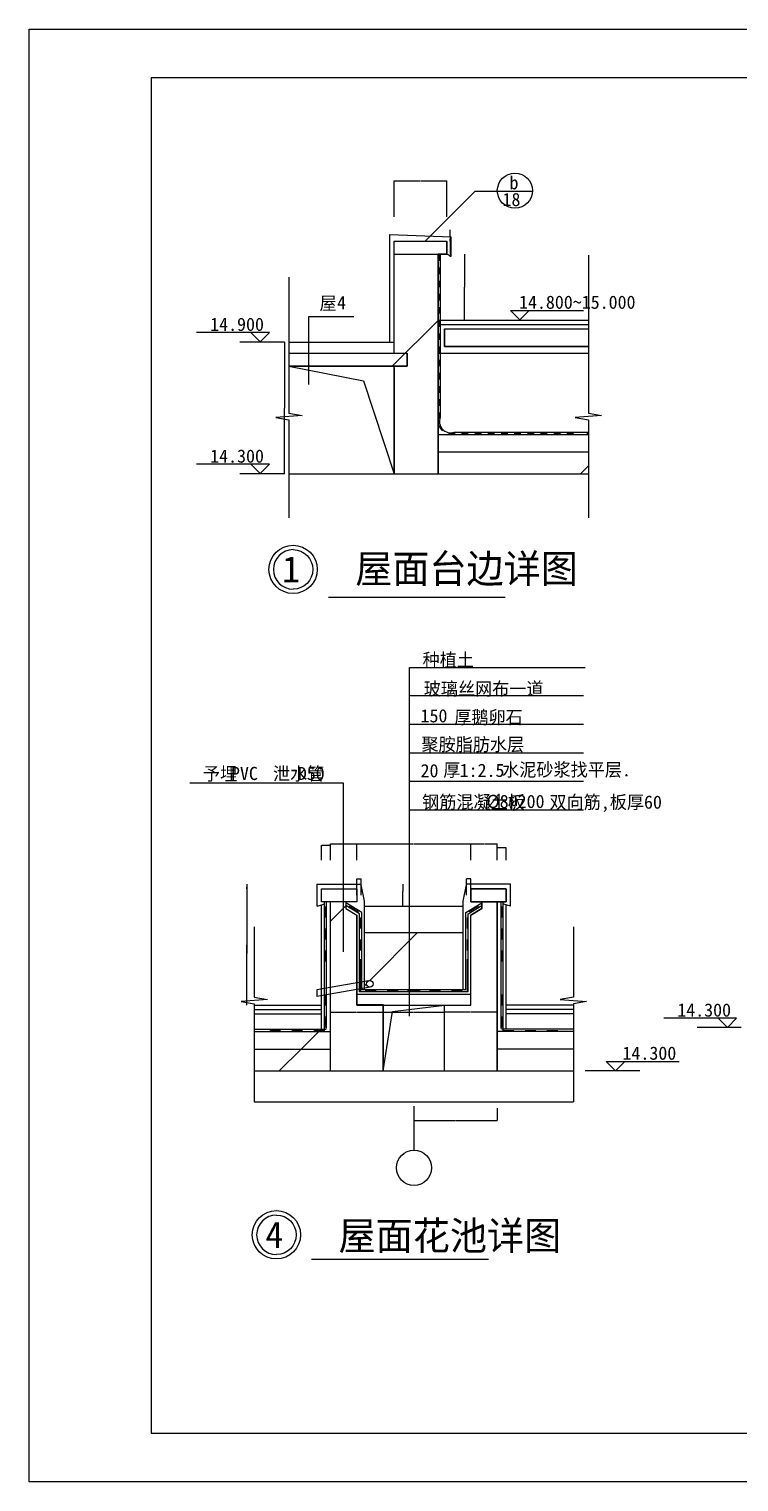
# Model space of a CAD drawing. Header units: metres. Extents: x -266160 to -256804, y -177 to 6438.
# Drawn here: x -266160 to -262926, y -177 to 6438 of the extents above; entities that cross this region are included whole.
import ezdxf

# ---------------------------------------------------------------- set-up
doc = ezdxf.new("R2010")
doc.units = ezdxf.units.M
for name, color, linetype in [('1', 1, 'Continuous'), ('DIM', 3, 'Continuous'), ('MC', 4, 'Continuous'), ('PUB_TITLE', 4, 'Continuous'), ('PUB_WINDW', 7, 'Continuous'), ('SURFACE', 6, 'Continuous'), ('WALL', 7, 'Continuous')]:
    doc.layers.add(name, color=color, linetype=linetype)
doc.dimstyles.get("Standard").update_dxf_attribs({"dimtxt": 2.5, "dimasz": 2.5, "dimexe": 1.25, "dimexo": 0.625, "dimtad": 1, "dimcen": 2.5, "dimazin": 3, "dimtfac": 1, "dimtmove": 0, "dimatfit": 3})
pattern_1 = [(45, (0, 0), (-673.5192, 673.5192), [])]

# ---------------------------------------------------------------- blocks, each defined once
blk = doc.blocks.new('BG1')
at = {"layer": 'DIM', "linetype": 'CONTINUOUS'}
for p, q in [((-212.13, 212.13), (1450, 212.13)), ((0, 0), (-212.13, 212.13)), ((0, 0), (212.13, 212.13))]:
    blk.add_line(p, q, dxfattribs=at)
blk = doc.blocks.new('*D1')
for p, q in [((-264827.01, 2653.88), (-264827.01, 2721.46)), ((-264826.76, 2721.46), (-264808.01, 2721.46)), ((-264806.01, 2721.46), (-264787.26, 2721.46)), ((-264787.01, 2653.88), (-264787.01, 2721.46))]:
    blk.add_line(p, q)
at = {"layer": 'Defpoints'}
for p in [(-264827.01, 2721.46), (-264827.01, 2653.88), (-264787.01, 2653.88)]:
    blk.add_point(p, dxfattribs=at)
at = {"layer": 'DIM', "insert": (-264807.01, 2721.46), "char_height": 1, "attachment_point": 5}
blk.add_mtext('40', dxfattribs=at)
blk = doc.blocks.new('*D2')
for p, q in [((-264787.01, 2653.88), (-264787.01, 2728.88)), ((-264786.76, 2728.88), (-264728.51, 2728.88)), ((-264725.51, 2728.88), (-264667.26, 2728.88)), ((-264667.01, 2653.88), (-264667.01, 2728.88))]:
    blk.add_line(p, q)
at = {"layer": 'Defpoints'}
for p in [(-264787.01, 2728.88), (-264787.01, 2653.88), (-264667.01, 2653.88)]:
    blk.add_point(p, dxfattribs=at)
at = {"layer": 'DIM', "insert": (-264727.01, 2728.88), "char_height": 1, "attachment_point": 5}
blk.add_mtext('120', dxfattribs=at)
blk = doc.blocks.new('*D3')
for p, q in [((-264667.01, 2493.88), (-264667.01, 2568.88)), ((-264666.76, 2568.88), (-264658.01, 2568.88)), ((-264656.01, 2568.88), (-264647.26, 2568.88)), ((-264647.01, 2493.88), (-264647.01, 2568.88))]:
    blk.add_line(p, q)
at = {"layer": 'Defpoints'}
for p in [(-264667.01, 2568.88), (-264667.01, 2493.88), (-264647.01, 2493.88)]:
    blk.add_point(p, dxfattribs=at)
at = {"layer": 'DIM', "insert": (-264657.01, 2568.88), "char_height": 1, "attachment_point": 5}
blk.add_mtext('20', dxfattribs=at)
blk = doc.blocks.new('*D4')
for p, q in [((-264667.01, 2653.88), (-264667.01, 2728.88)), ((-264666.76, 2728.88), (-264408.51, 2728.88)), ((-264405.51, 2728.88), (-264147.26, 2728.88)), ((-264147.01, 2653.88), (-264147.01, 2728.88))]:
    blk.add_line(p, q)
at = {"layer": 'Defpoints'}
for p in [(-264667.01, 2728.88), (-264667.01, 2653.88), (-264147.01, 2653.88)]:
    blk.add_point(p, dxfattribs=at)
at = {"layer": 'DIM', "insert": (-264407.01, 2728.88), "char_height": 1, "attachment_point": 5}
blk.add_mtext('520', dxfattribs=at)
blk = doc.blocks.new('*D5')
for p, q in [((-264147.01, 2653.88), (-264147.01, 2728.88)), ((-264146.76, 2728.88), (-264088.51, 2728.88)), ((-264085.51, 2728.88), (-264027.26, 2728.88)), ((-264027.01, 2653.88), (-264027.01, 2728.88))]:
    blk.add_line(p, q)
at = {"layer": 'Defpoints'}
for p in [(-264147.01, 2728.88), (-264147.01, 2653.88), (-264027.01, 2653.88)]:
    blk.add_point(p, dxfattribs=at)
at = {"layer": 'DIM', "insert": (-264087.01, 2728.88), "char_height": 1, "attachment_point": 5}
blk.add_mtext('120', dxfattribs=at)
blk = doc.blocks.new('*D6')
for p, q in [((-264008.01, 2710.54), (-264027.26, 2710.54)), ((-264027.01, 2653.88), (-264027.01, 2710.54)), ((-263986.76, 2710.54), (-264006.01, 2710.54)), ((-263987.01, 2653.88), (-263987.01, 2710.54))]:
    blk.add_line(p, q)
at = {"layer": 'Defpoints'}
for p in [(-264027.01, 2653.88), (-263987.01, 2710.54), (-263987.01, 2653.88)]:
    blk.add_point(p, dxfattribs=at)
at = {"layer": 'DIM', "insert": (-264007.01, 2710.54), "char_height": 1, "attachment_point": 5}
blk.add_mtext('40', dxfattribs=at)
blk = doc.blocks.new('*D7')
for p, q in [((-264158.01, 2568.88), (-264167.26, 2568.88)), ((-264167.01, 2493.88), (-264167.01, 2568.88)), ((-264146.76, 2568.88), (-264156.01, 2568.88)), ((-264147.01, 2493.88), (-264147.01, 2568.88))]:
    blk.add_line(p, q)
at = {"layer": 'Defpoints'}
for p in [(-264147.01, 2568.88), (-264167.01, 2493.88), (-264147.01, 2493.88)]:
    blk.add_point(p, dxfattribs=at)
at = {"layer": 'DIM', "insert": (-264157.01, 2568.88), "char_height": 1, "attachment_point": 5}
blk.add_mtext('20', dxfattribs=at)
blk = doc.blocks.new('*D9')
for p, q in [((-264407.01, 1523.88), (-264407.01, 1468.88)), ((-264027.01, 1523.88), (-264027.01, 1468.88)), ((-264406.76, 1468.88), (-264218.51, 1468.88)), ((-264215.51, 1468.88), (-264027.26, 1468.88))]:
    blk.add_line(p, q)
at = {"layer": 'Defpoints'}
for p in [(-264407.01, 1523.88), (-264027.01, 1523.88), (-264407.01, 1468.88)]:
    blk.add_point(p, dxfattribs=at)
at = {"layer": 'DIM', "insert": (-264217.01, 1468.88), "char_height": 1, "attachment_point": 5}
blk.add_mtext('380', dxfattribs=at)
blk = doc.blocks.new('*D10')
for p, q in [((-265167.01, 2543.88), (-265167.01, 2268.88)), ((-265167.26, 2268.88), (-265167.51, 2268.88)), ((-265167.01, 1993.88), (-265167.01, 2268.88)), ((-265167.01, 2268.88), (-265167.01, 2268.88)), ((-265166.76, 2268.88), (-265166.51, 2268.88))]:
    blk.add_line(p, q)
at = {"layer": 'Defpoints'}
for p in [(-265167.01, 2543.88), (-265167.01, 2268.88), (-265167.01, 1993.88)]:
    blk.add_point(p, dxfattribs=at)
at = {"layer": 'DIM', "insert": (-265167.01, 2270.005), "char_height": 1, "attachment_point": 5}
blk.add_mtext('0', dxfattribs=at)
blk = doc.blocks.new('*D11')
for p, q in [((-265167.01, 2463.88), (-265167.01, 2228.88)), ((-265167.26, 2228.88), (-265167.51, 2228.88)), ((-265167.01, 1993.88), (-265167.01, 2228.88)), ((-265167.01, 2228.88), (-265167.01, 2228.88)), ((-265166.76, 2228.88), (-265166.51, 2228.88))]:
    blk.add_line(p, q)
at = {"layer": 'Defpoints'}
for p in [(-265167.01, 2463.88), (-265167.01, 2228.88), (-265167.01, 1993.88)]:
    blk.add_point(p, dxfattribs=at)
at = {"layer": 'DIM', "insert": (-265167.01, 2230.005), "char_height": 1, "attachment_point": 5}
blk.add_mtext('0', dxfattribs=at)
blk = doc.blocks.new('*D12')
for p, q in [((-264787.01, 1796.01), (-264787.01, 1961.01)), ((-264786.76, 1961.01), (-264668.51, 1961.01)), ((-264665.51, 1961.01), (-264547.26, 1961.01)), ((-264547.01, 1796.01), (-264547.01, 1961.01))]:
    blk.add_line(p, q)
at = {"layer": 'Defpoints'}
for p in [(-264787.01, 1961.01), (-264787.01, 1796.01), (-264547.01, 1796.01)]:
    blk.add_point(p, dxfattribs=at)
at = {"layer": 'DIM', "insert": (-264667.01, 1961.01), "char_height": 1, "attachment_point": 5}
blk.add_mtext('240', dxfattribs=at)
blk = doc.blocks.new('*D13')
for p, q in [((-264148.51, 1961.01), (-264267.26, 1961.01)), ((-264267.01, 1796.01), (-264267.01, 1961.01)), ((-264026.76, 1961.01), (-264145.51, 1961.01)), ((-264027.01, 1796.01), (-264027.01, 1961.01))]:
    blk.add_line(p, q)
at = {"layer": 'Defpoints'}
for p in [(-264027.01, 1961.01), (-264267.01, 1796.01), (-264027.01, 1796.01)]:
    blk.add_point(p, dxfattribs=at)
at = {"layer": 'DIM', "insert": (-264147.01, 1961.01), "char_height": 1, "attachment_point": 5}
blk.add_mtext('240', dxfattribs=at)
blk = doc.blocks.new('*D14')
for p, q in [((-264547.01, 1796.01), (-264547.01, 1961.01)), ((-264546.76, 1961.01), (-264408.51, 1961.01)), ((-264405.51, 1961.01), (-264267.26, 1961.01)), ((-264267.01, 1796.01), (-264267.01, 1961.01))]:
    blk.add_line(p, q)
at = {"layer": 'Defpoints'}
for p in [(-264547.01, 1961.01), (-264547.01, 1796.01), (-264267.01, 1796.01)]:
    blk.add_point(p, dxfattribs=at)
at = {"layer": 'DIM', "insert": (-264407.01, 1961.01), "char_height": 1, "attachment_point": 5}
blk.add_mtext('280', dxfattribs=at)
blk = doc.blocks.new('*D15')
for p, q in [((-265167.01, 2523.88), (-265167.01, 2393.88)), ((-265167.01, 2463.88), (-265167.01, 2393.88)), ((-265167.26, 2393.88), (-265167.51, 2393.88)), ((-265167.01, 2393.88), (-265167.01, 2393.88)), ((-265166.76, 2393.88), (-265166.51, 2393.88))]:
    blk.add_line(p, q)
at = {"layer": 'Defpoints'}
for p in [(-265167.01, 2523.88), (-265167.01, 2463.88), (-265167.01, 2393.88)]:
    blk.add_point(p, dxfattribs=at)
at = {"layer": 'DIM', "insert": (-265167.01, 2395.005), "char_height": 1, "attachment_point": 5}
blk.add_mtext('0', dxfattribs=at)
blk = doc.blocks.new('*D16')
for p, q in [((-265167.26, 2531.63), (-265167.51, 2531.63)), ((-265167.01, 2543.88), (-265167.01, 2531.63)), ((-265167.01, 2523.88), (-265167.01, 2531.63)), ((-265167.01, 2531.63), (-265167.01, 2531.63)), ((-265166.76, 2531.63), (-265166.51, 2531.63))]:
    blk.add_line(p, q)
at = {"layer": 'Defpoints'}
for p in [(-265167.01, 2543.88), (-265167.01, 2531.63), (-265167.01, 2523.88)]:
    blk.add_point(p, dxfattribs=at)
at = {"layer": 'DIM', "insert": (-265167.01, 2532.755), "char_height": 1, "attachment_point": 5}
blk.add_mtext('0', dxfattribs=at)
blk = doc.blocks.new('*D17')
for p, q in [((-264457.01, 2543.88), (-264457.01, 2510.86)), ((-264457.26, 2510.86), (-264457.51, 2510.86)), ((-264457.01, 2443.88), (-264457.01, 2510.86)), ((-264457.01, 2510.86), (-264457.01, 2510.86)), ((-264456.76, 2510.86), (-264456.51, 2510.86))]:
    blk.add_line(p, q)
at = {"layer": 'Defpoints'}
for p in [(-264457.01, 2543.88), (-264457.01, 2510.86), (-264457.01, 2443.88)]:
    blk.add_point(p, dxfattribs=at)
at = {"layer": 'DIM', "insert": (-264457.01, 2511.985), "char_height": 1, "attachment_point": 5}
blk.add_mtext('0', dxfattribs=at)
blk = doc.blocks.new('*D22')
for p, q in [((-264996.65, 5012.58), (-264996.65, 4712.58)), ((-264996.9, 4712.58), (-264997.15, 4712.58)), ((-264996.65, 4412.58), (-264996.65, 4712.58)), ((-264996.65, 4712.58), (-264996.65, 4712.58)), ((-264996.4, 4712.58), (-264996.15, 4712.58))]:
    blk.add_line(p, q)
at = {"layer": 'Defpoints'}
for p in [(-264996.65, 5012.58), (-264996.65, 4712.58), (-264996.65, 4412.58)]:
    blk.add_point(p, dxfattribs=at)
at = {"layer": 'DIM', "insert": (-264996.65, 4713.705), "char_height": 1, "attachment_point": 5}
blk.add_mtext('0', dxfattribs=at)
blk = doc.blocks.new('*D23')
for p, q in [((-264241.65, 5472.38), (-264241.65, 5401.45)), ((-264241.9, 5401.45), (-264242.15, 5401.45)), ((-264241.65, 5412.38), (-264241.65, 5401.45)), ((-264241.65, 5401.45), (-264241.65, 5401.45)), ((-264241.4, 5401.45), (-264241.15, 5401.45))]:
    blk.add_line(p, q)
at = {"layer": 'Defpoints'}
for p in [(-264241.65, 5472.38), (-264241.65, 5412.38), (-264241.65, 5401.45)]:
    blk.add_point(p, dxfattribs=at)
at = {"layer": 'DIM', "insert": (-264241.65, 5402.575), "char_height": 1, "attachment_point": 5}
blk.add_mtext('0', dxfattribs=at)
blk = doc.blocks.new('*D24')
for p, q in [((-264241.65, 5492.38), (-264241.65, 5482.41)), ((-264241.9, 5482.41), (-264242.15, 5482.41)), ((-264241.65, 5472.38), (-264241.65, 5482.41)), ((-264241.65, 5482.41), (-264241.65, 5482.41)), ((-264241.4, 5482.41), (-264241.15, 5482.41))]:
    blk.add_line(p, q)
at = {"layer": 'Defpoints'}
for p in [(-264241.65, 5492.38), (-264241.65, 5482.41), (-264241.65, 5472.38)]:
    blk.add_point(p, dxfattribs=at)
at = {"layer": 'DIM', "insert": (-264241.65, 5483.535), "char_height": 1, "attachment_point": 5}
blk.add_mtext('0', dxfattribs=at)
blk = doc.blocks.new('*D25')
for p, q in [((-264176.65, 5412.58), (-264176.65, 5262.58)), ((-264176.9, 5262.58), (-264177.15, 5262.58)), ((-264176.65, 5112.58), (-264176.65, 5262.58)), ((-264176.65, 5262.58), (-264176.65, 5262.58)), ((-264176.4, 5262.58), (-264176.15, 5262.58))]:
    blk.add_line(p, q)
at = {"layer": 'Defpoints'}
for p in [(-264176.65, 5412.58), (-264176.65, 5262.58), (-264176.65, 5112.58)]:
    blk.add_point(p, dxfattribs=at)
at = {"layer": 'DIM', "insert": (-264176.65, 5263.705), "char_height": 1, "attachment_point": 5}
blk.add_mtext('0', dxfattribs=at)
blk = doc.blocks.new('*D26')
for p, q in [((-264496.65, 5582.58), (-264496.65, 5747.58)), ((-264496.4, 5747.58), (-264378.15, 5747.58)), ((-264375.15, 5747.58), (-264256.9, 5747.58)), ((-264256.65, 5582.58), (-264256.65, 5747.58))]:
    blk.add_line(p, q)
at = {"layer": 'Defpoints'}
for p in [(-264496.65, 5747.58), (-264496.65, 5582.58), (-264256.65, 5582.58)]:
    blk.add_point(p, dxfattribs=at)
at = {"layer": 'DIM', "insert": (-264376.65, 5747.58), "char_height": 1, "attachment_point": 5}
blk.add_mtext('240', dxfattribs=at)
blk = doc.blocks.new('*D27')
for p, q in [((-264241.9, 5523.44), (-264242.15, 5523.44)), ((-264241.65, 5492.38), (-264241.65, 5523.44)), ((-264241.65, 5507.38), (-264241.65, 5523.44)), ((-264241.65, 5523.44), (-264241.65, 5523.44)), ((-264241.4, 5523.44), (-264241.15, 5523.44))]:
    blk.add_line(p, q)
at = {"layer": 'Defpoints'}
for p in [(-264241.65, 5523.44), (-264241.65, 5507.38), (-264241.65, 5492.38)]:
    blk.add_point(p, dxfattribs=at)
at = {"layer": 'DIM', "insert": (-264241.65, 5524.565), "char_height": 1, "attachment_point": 5}
blk.add_mtext('0', dxfattribs=at)

msp = doc.modelspace()

# ---------------------------------------------------------------- hatches: boundary and pattern name
at = {"layer": 'MC'}
h = msp.add_hatch(dxfattribs=at)
h.set_pattern_fill('ANSI31', scale=500)
h.paths.add_polyline_path([(-264296.65, 5412.58), (-264496.65, 5412.58), (-264496.65, 4962.58), (-264436.65, 4962.58), (-264436.65, 4902.58), (-264496.65, 4902.58), (-264496.65, 4412.58), (-264296.65, 4412.58)])
h.paths.add_polyline_path([(-264886.03, 4962.58), (-264886.03, 4902.58), (-264436.65, 4902.58), (-264436.65, 4962.58)])
h.paths.add_polyline_path([(-264496.65, 5472.58), (-264496.65, 5412.58), (-264256.65, 5412.58), (-264256.65, 5472.58)])
h.paths.add_polyline_path([(-264976.13, 4902.58), (-264886.03, 4902.58), (-264886.03, 4962.58), (-264976.13, 4962.58)])
h = msp.add_hatch(dxfattribs=at)
h.set_pattern_fill('AR-CONC', scale=20)
h.paths.add_polyline_path([(-264496.65, 5412.58), (-264256.65, 5412.58), (-264256.65, 5472.58), (-264496.65, 5472.58)])
h = msp.add_hatch(dxfattribs=at)
h.set_pattern_fill('AR-CONC', scale=10)
h.paths.add_polyline_path([(-264266.65, 5072.58), (-264266.65, 4992.58), (-263611.65, 4992.58), (-263611.65, 5072.58)])
h = msp.add_hatch(dxfattribs=at)
h.set_pattern_fill('AR-SAND', scale=20)
h.paths.add_polyline_path([(-264976.13, 5012.58), (-264976.13, 4962.58), (-264886.03, 4962.58), (-264886.03, 5012.58)])
h.paths.add_polyline_path([(-264496.65, 4962.58), (-264496.65, 5012.58), (-264886.03, 5012.58), (-264886.03, 4962.58)])
h = msp.add_hatch(dxfattribs=at)
h.set_pattern_fill('AN32C', scale=300)
h.set_pattern_definition(pattern_1)
h.paths.add_polyline_path([(-264286.65, 4962.58), (-264286.65, 4670.01, 0.64), (-264223.13, 4602.58), (-263611.65, 4602.58), (-263611.65, 4658.83), (-263671.65, 4668.83), (-263551.65, 4678.83), (-263611.65, 4688.83), (-263611.65, 4962.58)])
h.paths.add_polyline_path([(-263611.65, 4412.58), (-263611.65, 4512.58), (-264296.65, 4512.58), (-264296.65, 4412.58)])
h = msp.add_hatch(dxfattribs=at)
h.set_pattern_fill('ANSI37', scale=300)
h.paths.add_polyline_path([(-264296.65, 4592.58), (-264296.65, 4512.58), (-263611.65, 4512.58), (-263611.65, 4592.58)])
h = msp.add_hatch(dxfattribs=at)
h.set_pattern_fill('ANSI31', scale=500)
h.paths.add_polyline_path([(-264976.13, 4412.58), (-264976.13, 4212.58), (-263611.65, 4212.58), (-263611.65, 4412.58)])
h = msp.add_hatch(dxfattribs=at)
h.set_pattern_fill('AR-CONC', scale=50)
h.paths.add_polyline_path([(-263611.65, 4212.58), (-263611.65, 4412.58), (-264976.13, 4412.58), (-264976.13, 4212.58)])
h = msp.add_hatch(dxfattribs=at)
h.set_pattern_fill('ANSI31', scale=200)
h.paths.add_polyline_path([(-264667.01, 2523.88), (-264728.06, 2523.88), (-264728.06, 2463.88), (-264667.01, 2463.88)])
h.paths.add_polyline_path([(-263987.01, 2523.88), (-264147.01, 2523.88), (-264147.01, 2463.88), (-263987.01, 2463.88)])
h.paths.add_polyline_path([(-264728.06, 2523.88), (-264827.01, 2523.88), (-264827.01, 2463.88), (-264728.06, 2463.88)])
h = msp.add_hatch(dxfattribs=at)
h.set_pattern_fill('AR-SAND', scale=15)
h.paths.add_polyline_path([(-265133.92, 1973.88), (-265133.92, 1953.88), (-264827.01, 1953.88), (-264827.01, 1973.88)])
h = msp.add_hatch(dxfattribs=at)
h.set_pattern_fill('AR-CONC', scale=10)
h.paths.add_polyline_path([(-265133.92, 1953.88), (-265133.92, 1883.88), (-264827.01, 1883.88), (-264827.01, 1953.88)])
h = msp.add_hatch(dxfattribs=at)
h.set_pattern_fill('AR-SAND', scale=15)
h.paths.add_polyline_path([(-263987.01, 1973.88), (-263987.01, 1953.88), (-263680.11, 1953.88), (-263680.11, 1973.88)])
h = msp.add_hatch(dxfattribs=at)
h.set_pattern_fill('AR-CONC', scale=10)
h.paths.add_polyline_path([(-263987.01, 1953.88), (-263987.01, 1883.88), (-263680.11, 1883.88), (-263680.11, 1953.88)])
h = msp.add_hatch(dxfattribs=at)
h.set_pattern_fill('ANSI37', scale=300)
h.paths.add_polyline_path([(-264787.01, 1873.88), (-264807.01, 1873.88), (-265133.92, 1873.88), (-265133.92, 1793.88), (-264787.01, 1793.88)])
h.paths.add_polyline_path([(-264017.01, 1873.88), (-264027.01, 1873.88), (-264027.01, 1793.88), (-263680.11, 1793.88), (-263680.11, 1873.88)])
h = msp.add_hatch(dxfattribs=at)
h.set_pattern_fill('AN32C', scale=300)
h.set_pattern_definition(pattern_1)
h.paths.add_polyline_path([(-265133.92, 1793.88), (-265133.92, 1693.88), (-264787.01, 1693.88), (-264787.01, 1793.88)])
h.paths.add_polyline_path([(-264027.01, 1793.88), (-264027.01, 1693.88), (-263680.11, 1693.88), (-263680.11, 1793.88)])
h = msp.add_hatch(dxfattribs=at)
h.set_pattern_fill('ANSI31', scale=500)
h.paths.add_polyline_path([(-263680.11, 1553.88), (-263680.11, 1693.88), (-265133.92, 1693.88), (-265133.92, 1553.88)])
h = msp.add_hatch(dxfattribs=at)
h.set_pattern_fill('AR-CONC', scale=30)
h.paths.add_polyline_path([(-263680.11, 1553.88), (-263680.11, 1693.88), (-265133.92, 1693.88), (-265133.92, 1553.88)])
at = {"layer": 'PUB_WINDW'}
h = msp.add_hatch(dxfattribs=at)
h.set_pattern_fill('ANSI31', scale=500)
h.paths.add_polyline_path([(-264547.01, 1993.78), (-264667.01, 1993.78), (-264667.01, 2217.12), (-264787.01, 2195.77), (-264787.01, 1693.88), (-264547.01, 1693.88)])
h.paths.add_polyline_path([(-264027.01, 2463.88), (-264097.01, 2463.88), (-264097.01, 2433.88), (-264147.01, 2403.88), (-264147.01, 1993.78), (-264267.01, 1993.78), (-264267.01, 1693.88), (-264027.01, 1693.88)])
h.paths.add_polyline_path([(-264667.01, 2403.88), (-264717.01, 2433.88), (-264717.01, 2463.88), (-264728.06, 2463.88), (-264728.06, 2237.02), (-264667.01, 2247.89)])
h.paths.add_polyline_path([(-264728.06, 2463.88), (-264787.01, 2463.88), (-264787.01, 2226.53), (-264728.06, 2237.02)])
h = msp.add_hatch(dxfattribs=at)
h.set_pattern_fill('AN32C', scale=200)
h.set_pattern_definition([(45, (0, 0), (-449.0128, 449.0128), [])])
h.paths.add_polyline_path([(-264182.34, 2323.88), (-264427.01, 2323.88), (-264427.01, 2063.78), (-264182.34, 2063.78)])
h.paths.add_polyline_path([(-264631.68, 2063.78), (-264427.01, 2063.78), (-264427.01, 2323.88), (-264631.68, 2323.88)])
h.paths.add_polyline_path([(-264592.17, 2091.2, -1), (-264622.17, 2091.2, -1)])

# ---------------------------------------------------------------- linework, layer by layer
for points in [[(-264956.95, 4067.83, 1), (-264956.95, 3887.83, 1)], [(-264956.95, 4067.83, -1), (-264956.95, 3887.83, -1)], [(-265033.05, 1037.97, 1), (-265033.05, 857.97, 1)], [(-265033.05, 1037.97, -1), (-265033.05, 857.97, -1)]]:
    msp.add_lwpolyline(points, format="xyb")
for centre in [(-264956.95, 3977.83), (-265033.05, 947.97)]:
    msp.add_circle(centre, 110)
at = {"layer": 'DIM'}
for points in [[(-263611.65, 5408.83), (-263611.65, 4688.83), (-263551.65, 4678.83), (-263671.65, 4668.83), (-263611.65, 4658.83), (-263611.65, 4212.58)], [(-264976.13, 5308.83), (-264976.13, 4688.83), (-264916.13, 4678.83), (-265036.13, 4668.83), (-264976.13, 4658.83), (-264976.13, 4212.58)], [(-264796.48, 3851.87), (-263990.95, 3851.87)], [(-265133.92, 2350.42), (-265133.92, 2030.13), (-265073.92, 2020.13), (-265193.92, 2010.13), (-265133.92, 2000.13), (-265133.92, 1553.88)], [(-263680.11, 2350.42), (-263680.11, 2030.13), (-263740.11, 2020.13), (-263620.11, 2010.13), (-263680.11, 2000.13), (-263680.11, 1553.88)], [(-264872.58, 837.39), (-264067.06, 837.39)]]:
    msp.add_lwpolyline(points, dxfattribs=at)
for centre in [(-263946.65, 5702.58), (-264405.96, 1253)]:
    msp.add_circle(centre, 80, dxfattribs=at)
at = {"layer": 'MC'}
for p, q in [((-264516.65, 5012.58), (-264516.65, 5502.58)), ((-264516.65, 5502.58), (-264236.65, 5492.58)), ((-264236.65, 5402.58), (-264236.65, 5492.58)), ((-264236.65, 5402.58), (-264256.65, 5412.58)), ((-264296.65, 5112.58), (-263611.65, 5112.58)), ((-264296.65, 5092.58), (-263611.65, 5092.58)), ((-264996.65, 5012.58), (-265199.63, 5012.58)), ((-264976.13, 5012.58), (-264496.65, 5012.58)), ((-264296.65, 4962.58), (-263611.65, 4962.58)), ((-264296.65, 4592.58), (-263611.65, 4592.58)), ((-264296.65, 4512.58), (-263611.65, 4512.58)), ((-264996.65, 4412.58), (-265199.63, 4412.58)), ((-263634.22, 3401.54), (-264427.01, 3401.54)), ((-263634.22, 3271.54), (-264427.01, 3271.54)), ((-263634.22, 3141.54), (-264427.01, 3141.54)), ((-263634.22, 3141.54), (-264427.01, 3141.54)), ((-263634.22, 3011.54), (-264427.01, 3011.54)), ((-263634.22, 2881.54), (-264427.01, 2881.54)), ((-264847.01, 2443.88), (-264847.01, 2543.88)), ((-264847.01, 2543.88), (-264647.01, 2543.88)), ((-264631.68, 2466.81), (-264647.01, 2542.07)), ((-264182.34, 2466.81), (-264167.01, 2542.07)), ((-263967.01, 2543.88), (-264167.01, 2543.88)), ((-263967.01, 2443.88), (-263967.01, 2543.88)), ((-264847.01, 2443.88), (-264817.01, 2453.88)), ((-264827.01, 1883.88), (-264827.01, 2450.55)), ((-264814.63, 1877.78), (-264814.63, 2463.88)), ((-264804.63, 1887.78), (-264804.63, 2463.88)), ((-264644.63, 2415.53), (-264717.01, 2459.63)), ((-264654.63, 2409.91), (-264717.01, 2447.92)), ((-264631.68, 2063.78), (-264631.68, 2466.81)), ((-264182.34, 2063.78), (-264182.34, 2466.81)), ((-264169.39, 2415.53), (-264097.01, 2459.63)), ((-264159.39, 2409.91), (-264097.01, 2447.92)), ((-264009.39, 1887.78), (-264009.39, 2463.88)), ((-263999.39, 1877.78), (-263999.39, 2463.88)), ((-263967.01, 2443.88), (-263997.01, 2453.88)), ((-263987.01, 1883.88), (-263987.01, 2450.55)), ((-264654.63, 2053.78), (-264654.63, 2409.91)), ((-264644.63, 2063.78), (-264644.63, 2415.53)), ((-264631.68, 2443.88), (-264182.34, 2443.88)), ((-264169.39, 2063.78), (-264169.39, 2415.53)), ((-264159.39, 2053.78), (-264159.39, 2409.91)), ((-264631.68, 2323.88), (-264182.34, 2323.88)), ((-264613.1, 2105.16), (-264848.75, 2063.23)), ((-264606.14, 2075.64), (-264848.75, 2032.47)), ((-264848.75, 2063.23), (-264848.75, 2032.47)), ((-264159.39, 2053.78), (-264654.63, 2053.78)), ((-264169.39, 2063.78), (-264644.63, 2063.78)), ((-265133.92, 1993.88), (-264827.01, 1993.88)), ((-263680.11, 1993.88), (-263987.01, 1993.88)), ((-265133.92, 1973.88), (-264827.01, 1973.88)), ((-265133.92, 1953.88), (-264827.01, 1953.88)), ((-263680.11, 1973.88), (-263987.01, 1973.88)), ((-263680.11, 1953.88), (-263987.01, 1953.88)), ((-265133.92, 1883.88), (-264807.01, 1883.88)), ((-265133.92, 1873.88), (-264797.01, 1873.88)), ((-264807.01, 1873.88), (-264787.01, 1873.88)), ((-264007.01, 1873.88), (-264027.01, 1873.88)), ((-263680.11, 1873.88), (-264017.01, 1873.88)), ((-263680.11, 1883.88), (-264007.01, 1883.88)), ((-262915.4, 1891.55), (-263116.87, 1891.55)), ((-263377.69, 1695.19), (-263625.75, 1695.19)), ((-264407.01, 1533.88), (-264407.01, 1333.88))]:
    msp.add_line(p, q, dxfattribs=at)
for points in [[(-264355.25, 5472.58), (-264127.07, 5700.45), (-263866.68, 5700.45)], [(-264886.03, 4819.87), (-264886.03, 5129.15), (-264679.56, 5129.15)], [(-264976.13, 4902.58), (-264636.85, 4836.89), (-264496.65, 4412.58)], [(-264427.01, 1943.88), (-264427.01, 3531.54), (-263627.01, 3531.54)], [(-264728.06, 2237.02), (-264728.06, 3003.88), (-265428.06, 3003.88)], [(-264809.63, 2442.27), (-264809.63, 2392.65)], [(-264701.42, 2444.28), (-264659.05, 2418.46)], [(-264649.63, 2392.27), (-264649.63, 2342.65)], [(-264164.39, 2392.27), (-264164.39, 2342.65)], [(-264112.6, 2444.28), (-264154.97, 2418.46)], [(-264004.39, 2442.27), (-264004.39, 2392.65)], [(-264809.63, 2342.27), (-264809.63, 2292.65)], [(-264004.39, 2342.27), (-264004.39, 2292.65)], [(-264649.63, 2292.27), (-264649.63, 2242.65)], [(-264164.39, 2292.27), (-264164.39, 2242.65)], [(-264809.63, 2242.27), (-264809.63, 2192.65)], [(-264649.63, 2203.47), (-264649.63, 2053.85)], [(-264164.39, 2203.47), (-264164.39, 2053.85)], [(-264004.39, 2242.27), (-264004.39, 2192.65)], [(-264578.73, 2058.77), (-264628.35, 2058.77)], [(-264478.73, 2058.77), (-264528.35, 2058.77)], [(-264435.29, 2058.77), (-264385.67, 2058.77)], [(-264378.73, 2058.77), (-264428.35, 2058.77)], [(-264335.29, 2058.77), (-264285.67, 2058.77)], [(-264235.29, 2058.77), (-264185.67, 2058.77)], [(-264809.63, 2042.27), (-264809.63, 1992.65)], [(-264004.39, 2042.27), (-264004.39, 1992.65)], [(-264809.63, 1942.27), (-264809.63, 1892.65)], [(-264004.39, 1942.27), (-264004.39, 1892.65)], [(-265013.65, 1878.87), (-265063.28, 1878.87)], [(-264913.65, 1878.87), (-264963.28, 1878.87)], [(-264813.65, 1878.87), (-264863.28, 1878.87)], [(-264000.37, 1878.87), (-263950.75, 1878.87)], [(-263900.37, 1878.87), (-263850.75, 1878.87)], [(-263800.37, 1878.87), (-263750.75, 1878.87)]]:
    msp.add_lwpolyline(points, dxfattribs=at)
msp.add_circle((-264607.17, 2091.2), 15, dxfattribs=at)
at = {"layer": 'PUB_TITLE'}
for points in [[(-266159.89, -177.38), (-266159.89, 6438.29), (-256804.39, 6438.29), (-256804.39, -177.38)], [(-265603.02, 45.37), (-257027.14, 45.37), (-257027.14, 6215.54), (-265603.02, 6215.54)]]:
    msp.add_lwpolyline(points, close=True, dxfattribs=at)
at = {"layer": 'PUB_WINDW'}
for p, q in [((-264503.84, 1964.15), (-264267.01, 1993.78)), ((-264547.01, 1693.88), (-264503.84, 1964.15))]:
    msp.add_line(p, q, dxfattribs=at)
for points in [[(-264496.65, 4962.58), (-264496.65, 5472.58), (-264256.65, 5472.58), (-264256.65, 5412.58), (-264296.65, 5412.58), (-264296.65, 4412.58)], [(-264496.65, 5412.58), (-264296.65, 5412.58)], [(-264266.65, 5072.58), (-263611.65, 5072.58)], [(-264266.65, 5072.58), (-264266.65, 4992.58), (-263611.65, 4992.58)], [(-264976.13, 4962.58), (-264436.65, 4962.58), (-264436.65, 4902.58), (-264976.13, 4902.58)], [(-264496.65, 4897.74), (-264496.65, 4412.58)], [(-264976.13, 4412.58), (-263611.65, 4412.58)], [(-264787.97, 2463.88), (-264787.97, 1693.88)], [(-264717.01, 2459.63), (-264717.01, 2433.88), (-264667.01, 2403.88), (-264667.01, 1996.01), (-264547.01, 1996.01), (-264547.01, 1693.88)], [(-264267.01, 1693.88), (-264267.01, 1993.78), (-264147.01, 1993.78), (-264147.01, 2403.88), (-264097.01, 2433.88), (-264097.01, 2463.88)], [(-264027.01, 2463.86), (-264027.01, 1693.88)], [(-265133.92, 1693.88), (-263680.11, 1693.88)]]:
    msp.add_lwpolyline(points, dxfattribs=at)
for points in [[(-264827.01, 2523.88), (-264667.01, 2523.88), (-264667.01, 2463.88), (-264827.01, 2463.88)], [(-264147.01, 2523.88), (-263987.01, 2522.37), (-263987.01, 2463.88), (-264147.01, 2463.88)]]:
    msp.add_lwpolyline(points, close=True, dxfattribs=at)
at = {"layer": 'SURFACE'}
for points in [[(-264291.65, 5412.58), (-264291.65, 5382.58)], [(-264291.65, 5352.58), (-264291.65, 5322.58)], [(-264291.65, 5292.58), (-264291.65, 5262.58)], [(-264291.65, 5232.58), (-264291.65, 5202.58)], [(-264291.65, 5172.58), (-264291.65, 5142.58)], [(-264291.65, 5112.58), (-264291.65, 5082.58)], [(-264291.65, 5052.58), (-264291.65, 5022.58)], [(-264291.65, 4992.58), (-264291.65, 4962.58)], [(-264291.65, 4932.58), (-264291.65, 4902.58)], [(-264291.65, 4872.58), (-264291.65, 4842.58)], [(-264291.65, 4812.58), (-264291.65, 4782.58)], [(-264291.65, 4752.58), (-264291.65, 4722.58)], [(-264189.39, 4597.58), (-264159.39, 4597.58)], [(-264129.39, 4597.58), (-264099.39, 4597.58)], [(-264069.39, 4597.58), (-264039.39, 4597.58)], [(-264009.39, 4597.58), (-263979.39, 4597.58)], [(-263949.39, 4597.58), (-263919.39, 4597.58)], [(-263889.39, 4597.58), (-263859.39, 4597.58)], [(-263829.39, 4597.58), (-263799.39, 4597.58)], [(-263769.39, 4597.58), (-263739.39, 4597.58)], [(-263709.39, 4597.58), (-263679.39, 4597.58)], [(-263619.39, 4597.58), (-263611.65, 4597.58)]]:
    msp.add_lwpolyline(points, dxfattribs=at)
for points in [[(-264286.65, 5412.58), (-264286.65, 4670.01, 0.64), (-264223.13, 4602.58), (-263611.65, 4602.58)], [(-264291.65, 4692.58), (-264291.65, 4670.94, 0.04), (-264294, 4662.93, 0.04)], [(-264292.33, 4633.33, 0.13), (-264275.82, 4608.71, 0.13)], [(-264249.08, 4595.93, 0.12), (-264222.35, 4597.58), (-264219.39, 4597.58)]]:
    msp.add_lwpolyline(points, format="xyb", dxfattribs=at)
at = {"layer": 'WALL'}
for p, q in [((-264496.65, 4962.58), (-264496.65, 5472.58)), ((-264496.65, 5472.58), (-264256.65, 5472.58)), ((-264256.65, 5412.58), (-264256.65, 5472.58)), ((-264496.65, 5412.58), (-264256.65, 5412.58)), ((-264296.65, 4412.58), (-264296.65, 5412.58)), ((-264976.13, 4962.58), (-264436.65, 4962.58)), ((-264436.65, 4902.58), (-264436.65, 4962.58)), ((-264976.13, 4902.58), (-264436.65, 4902.58)), ((-264496.65, 4412.58), (-264496.65, 4902.58)), ((-264976.13, 4412.58), (-263611.65, 4412.58)), ((-264787.01, 1693.88), (-264787.01, 2463.88)), ((-264027.01, 1693.88), (-264027.01, 2463.88)), ((-264667.01, 1993.78), (-264667.01, 2403.88)), ((-264147.01, 1993.78), (-264147.01, 2403.88)), ((-264667.01, 2043.78), (-264147.01, 2043.78)), ((-264667.01, 1993.78), (-264147.01, 1993.78)), ((-264547.01, 1693.88), (-264547.01, 1993.78)), ((-264267.01, 1693.88), (-264267.01, 1993.78)), ((-265133.92, 1793.88), (-264787.01, 1793.88)), ((-263680.11, 1793.88), (-264027.01, 1793.88)), ((-265133.92, 1693.88), (-263680.11, 1693.88)), ((-265133.92, 1553.88), (-263680.11, 1553.88))]:
    msp.add_line(p, q, dxfattribs=at)
for points in [[(-263611.65, 4992.58), (-264266.65, 4992.58), (-264266.65, 5072.58), (-263611.65, 5072.58)], [(-264717.01, 2463.88), (-264717.01, 2433.88), (-264667.01, 2403.88)], [(-264097.01, 2463.88), (-264097.01, 2433.88), (-264147.01, 2403.88)]]:
    msp.add_lwpolyline(points, dxfattribs=at)
for points in [[(-264827.01, 2523.88), (-264667.01, 2523.88), (-264667.01, 2463.88), (-264827.01, 2463.88)], [(-263987.01, 2523.88), (-264147.01, 2523.88), (-264147.01, 2463.88), (-263987.01, 2463.88)]]:
    msp.add_lwpolyline(points, close=True, dxfattribs=at)

# ---------------------------------------------------------------- block references
at = {"layer": 'DIM', "yscale": 0.2, "zscale": 0.2}
for p, xscale in [((-263924.35, 5114.58), 0.2), ((-265106.63, 5013.86), -0.2), ((-265106.63, 4413.86), -0.2), ((-262978.81, 1891.55), -0.2), ((-263487.69, 1695.19), 0.2)]:
    msp.add_blockref('BG1', p, dxfattribs=dict(at, xscale=xscale))

# ---------------------------------------------------------------- texts
for s, p in [('1', (-265007.06, 3918.27)), ('4', (-265083.17, 888.4))]:
    msp.add_text(s, height=120).set_placement(p)
at = {"layer": '1'}
for s, p in [('屋面台边详图', (-264673.77, 3916.42)), ('屋面花池详图', (-264749.87, 878.82))]:
    msp.add_text(s, height=130, dxfattribs=at).set_placement(p)
at = {"layer": 'DIM'}
for s, p in [('b', (-263971.01, 5708.57)), ('18', (-264002.9, 5632.1)), ('屋', (-264836.62, 5159.62)), ('4', (-264756.65, 5162.58)), ('14.800~15.000', (-263927.8, 5164.58)), ('14.900', (-265334.68, 5063.86)), ('14.300', (-265334.68, 4463.86)), ('种植土', (-264366.77, 3535.96)), ('玻璃丝网布一道', (-264361.86, 3404.36)), ('150', (-264376.36, 3281.38)), ('厚鹅卵石', (-264222.89, 3274.36)), ('聚胺脂肪水层', (-264372.31, 3150.95)), ('予埋    泄水管', (-265367.84, 3017.45)), ('PVC', (-265239.99, 3018.77)), ('D50', (-264935.53, 3018.77)), ('20', (-264376.36, 3031.38)), ('厚', (-264272.89, 3034.36)), ('1:2.5', (-264198.27, 3032.98)), ('水泥砂浆找平层.', (-264004.81, 3035.96)), ('钢筋混凝土板', (-264369.2, 2888.29)), ('%%c8@200', (-264076.36, 2891.38)), ('双向筋,板厚60', (-263789.2, 2888.29)), ('14.300', (-263206.87, 1941.55)), ('14.300', (-263456.34, 1745.19))]:
    msp.add_text(s, height=60, dxfattribs=at).set_placement(p)

# ---------------------------------------------------------------- dimensions: what is measured, and where the dimension line sits
for base, p1, p2, text, picture, middle in [((-264496.65, 5747.58), (-264496.65, 5582.58), (-264256.65, 5582.58), '240', '*D26', (-264376.65, 5747.58)), ((-264407.01, 1468.88), (-264407.01, 1523.88), (-264027.01, 1523.88), '380', '*D9', (-264217.01, 1468.88))]:
    dim = msp.add_linear_dim(base=base, p1=p1, p2=p2, text=text, dimstyle='Standard', dxfattribs=at)
    dim.commit()
    dim.dimension.update_dxf_attribs({"geometry": picture, "text_midpoint": middle})
for base, p1, p2, picture, middle in [((-264241.65, 5523.44), (-264241.65, 5492.38), (-264241.65, 5507.38), '*D27', (-264241.65, 5524.565)), ((-264241.65, 5482.41), (-264241.65, 5472.38), (-264241.65, 5492.38), '*D24', (-264241.65, 5483.535)), ((-264241.65, 5401.45), (-264241.65, 5412.38), (-264241.65, 5472.38), '*D23', (-264241.65, 5402.575)), ((-264176.65, 5262.58), (-264176.65, 5412.58), (-264176.65, 5112.58), '*D25', (-264176.65, 5263.705)), ((-264996.65, 4712.58), (-264996.65, 4412.58), (-264996.65, 5012.58), '*D22', (-264996.65, 4713.705)), ((-264827.01, 2721.46), (-264827.01, 2653.88), (-264787.01, 2653.88), '*D1', (-264807.01, 2721.46)), ((-264787.01, 2728.88), (-264787.01, 2653.88), (-264667.01, 2653.88), '*D2', (-264727.01, 2728.88)), ((-264667.01, 2728.88), (-264667.01, 2653.88), (-264147.01, 2653.88), '*D4', (-264407.01, 2728.88)), ((-264147.01, 2728.88), (-264147.01, 2653.88), (-264027.01, 2653.88), '*D5', (-264087.01, 2728.88)), ((-263987.01, 2710.54), (-263987.01, 2653.88), (-264027.01, 2653.88), '*D6', (-264007.01, 2710.54)), ((-265167.01, 2268.88), (-265167.01, 1993.88), (-265167.01, 2543.88), '*D10', (-265167.01, 2270.005)), ((-265167.01, 2531.63), (-265167.01, 2523.88), (-265167.01, 2543.88), '*D16', (-265167.01, 2532.755)), ((-265167.01, 2393.88), (-265167.01, 2463.88), (-265167.01, 2523.88), '*D15', (-265167.01, 2395.005)), ((-264667.01, 2568.88), (-264667.01, 2493.88), (-264647.01, 2493.88), '*D3', (-264657.01, 2568.88)), ((-264457.01, 2510.86), (-264457.01, 2543.88), (-264457.01, 2443.88), '*D17', (-264457.01, 2511.985)), ((-264147.01, 2568.88), (-264147.01, 2493.88), (-264167.01, 2493.88), '*D7', (-264157.01, 2568.88)), ((-265167.01, 2228.88), (-265167.01, 1993.88), (-265167.01, 2463.88), '*D11', (-265167.01, 2230.005)), ((-264787.01, 1961.01), (-264787.01, 1796.01), (-264547.01, 1796.01), '*D12', (-264667.01, 1961.01)), ((-264547.01, 1961.01), (-264547.01, 1796.01), (-264267.01, 1796.01), '*D14', (-264407.01, 1961.01)), ((-264027.01, 1961.01), (-264027.01, 1796.01), (-264267.01, 1796.01), '*D13', (-264147.01, 1961.01))]:
    dim = msp.add_linear_dim(base=base, p1=p1, p2=p2, dimstyle='Standard', dxfattribs=at)
    dim.commit()
    dim.dimension.update_dxf_attribs({"geometry": picture, "text_midpoint": middle})

doc.saveas('drawing.dxf')
